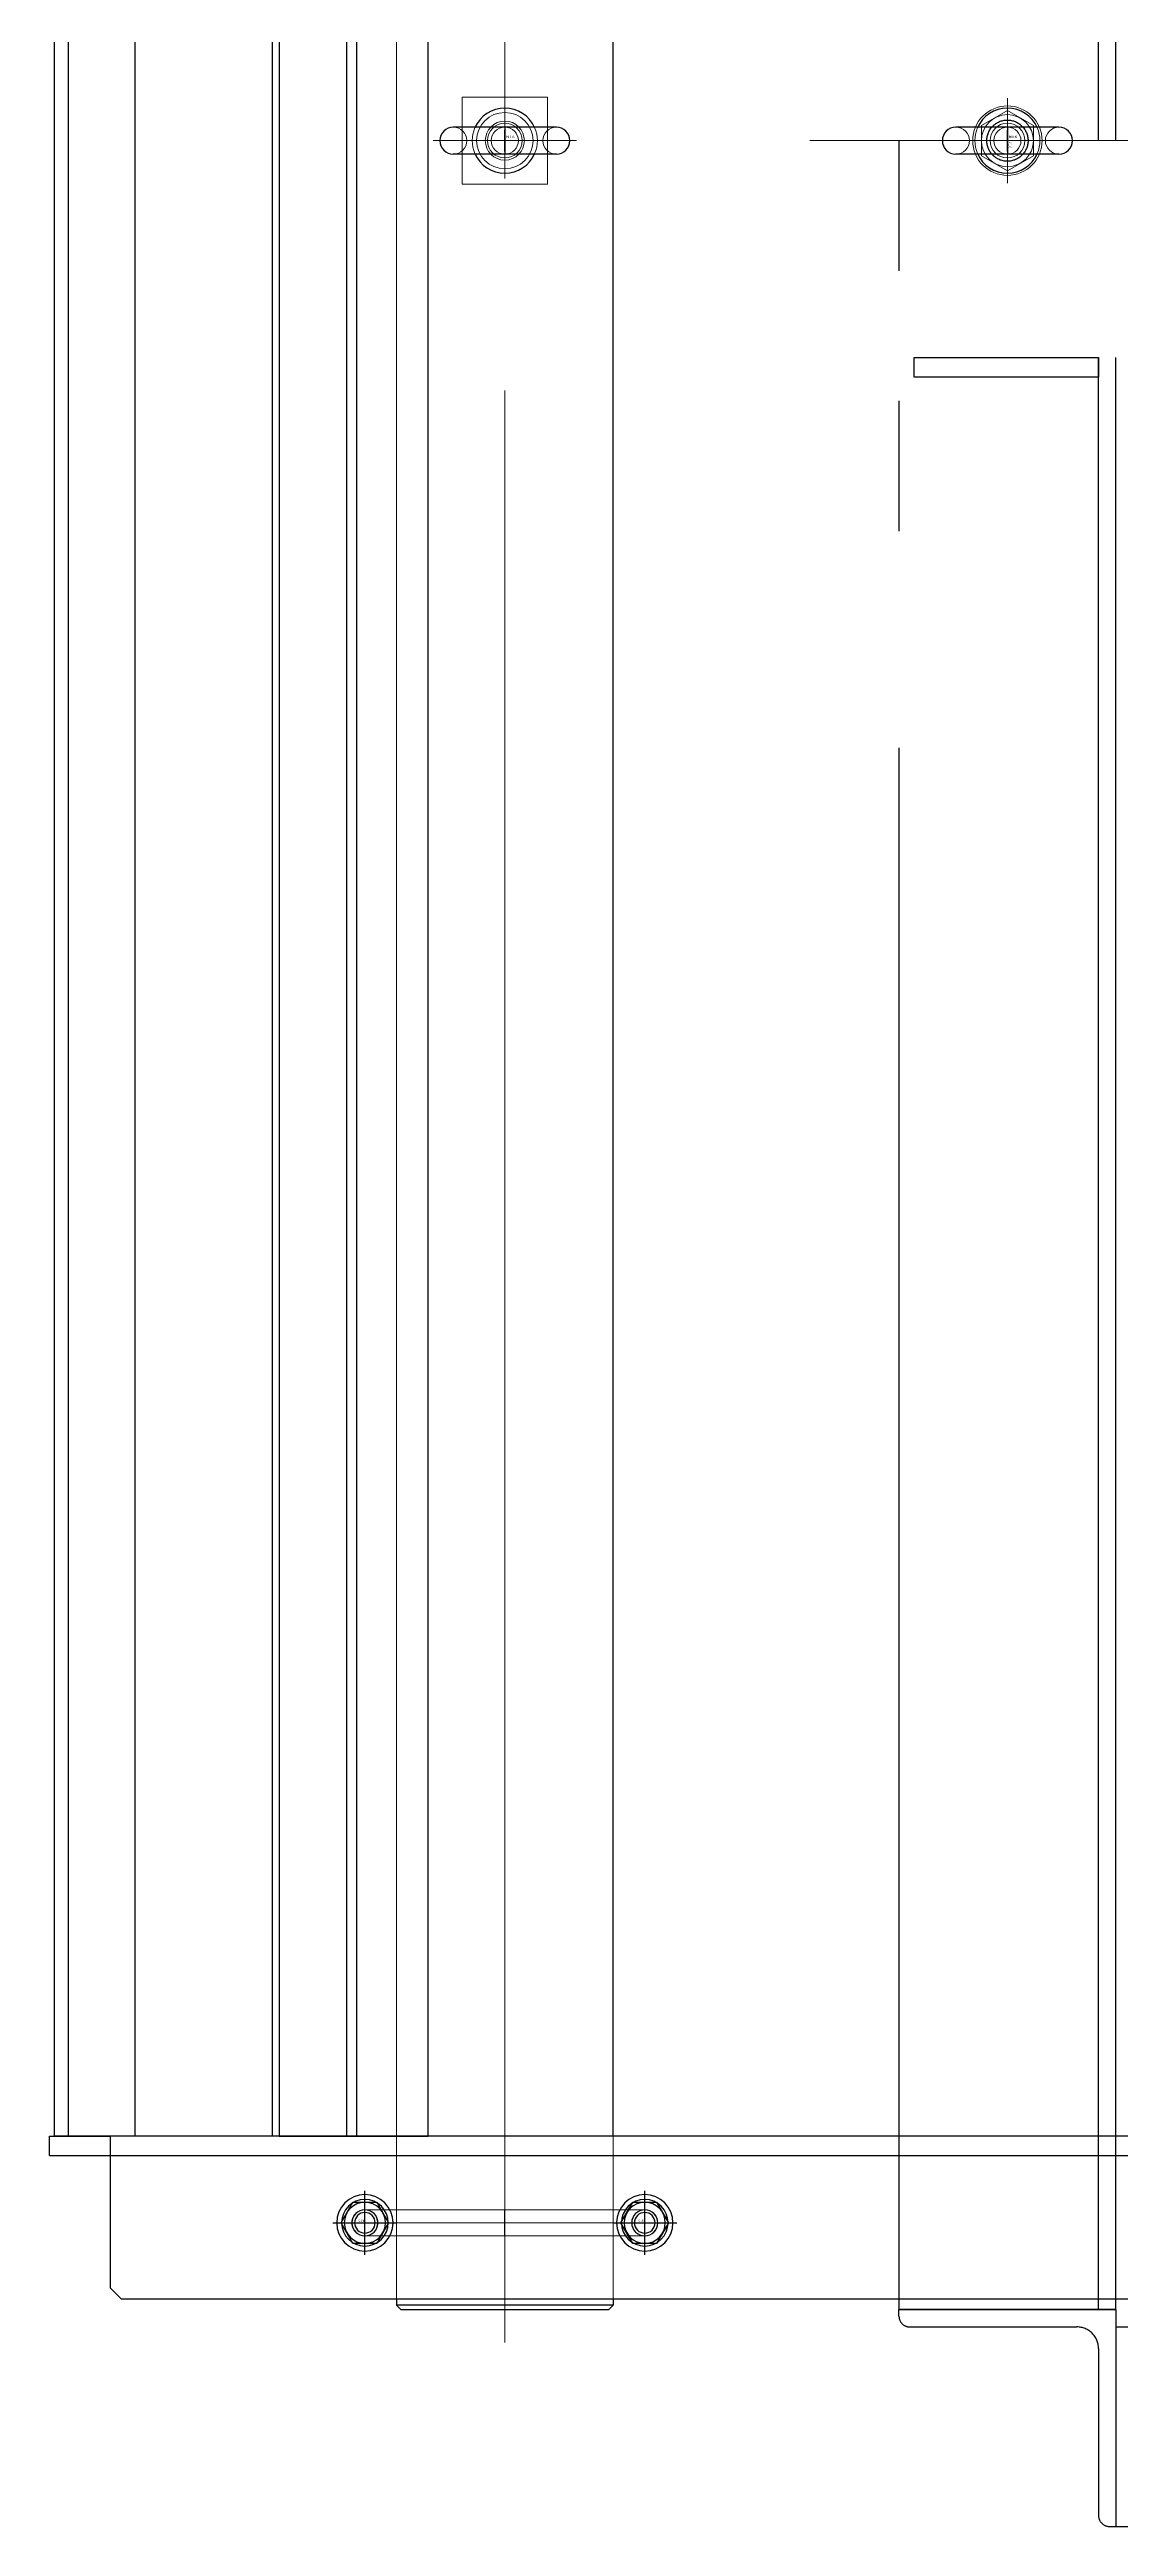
# Model space of a CAD drawing. Units: millimetres at full size. Extents: x -18456 to 18937, y -12290 to 13871.
# Drawn here: x -4570 to -3090, y 1924 to 5350 of the extents above; entities that cross this region are included whole.
import ezdxf
from ezdxf.enums import TextEntityAlignment as Align

# ---------------------------------------------------------------- set-up
doc = ezdxf.new("R2010")
doc.units = ezdxf.units.MM
doc.header["$LTSCALE"] = 100
doc.linetypes.add('CHAIN2', pattern=[12, 9, -1, 1, -1])
doc.linetypes.add('DOUBLE_CHAIN2', pattern=[12.8, 9, -1, 0.6, -0.6, 0.6, -1])
for name, color, linetype in [('0-2_0', 2, 'Continuous'), ('0-3_06_PHANTOM', 2, 'DOUBLE_CHAIN2'), ('0-6_10_DRAFT', 1, 'Continuous')]:
    doc.layers.add(name, color=color, linetype=linetype)
doc.layers.add('0-7_05_CENTER', color=2, linetype='CHAIN2', lineweight=18)
doc.layers.add('0-8_04_HIDDEN', color=7, linetype='Continuous', lineweight=18)
doc.styles.add('ＭＳ ゴシック', font='')
doc.styles.get('ＭＳ ゴシック').set_extended_font_data('MS Gothic')

# ---------------------------------------------------------------- blocks, each defined once
blk = doc.blocks.new('A$C5FBC6F7F_1')
at = {"layer": '0-7_05_CENTER'}
for p, q in [((0, -26.33), (0, 26.33)), ((-1015.2, 0), (1015.2, 0))]:
    blk.add_line(p, q, dxfattribs=at)
at = {"layer": '0-8_04_HIDDEN'}
blk.add_line((-998, 50), (-998, -50), dxfattribs=at)
for points in [[(-998, 50), (998, 50), (1000, 48), (1000, -48), (998, -50), (-998, -50), (-1000, -48), (-1000, 48)], [(-20, 19.6), (20, 19.6), (20, -19.6), (-20, -19.6)]]:
    blk.add_lwpolyline(points, close=True, dxfattribs=at)
for radius in [13, 9]:
    blk.add_circle((0, 0), radius, dxfattribs=at)
blk = doc.blocks.new('12b_2')
at = {"layer": '0-2_0', "color": 134, "linetype": 'CHAIN2'}
for p, q in [((0, -14.77), (0, 14.77)), ((14.77, 0), (-14.77, 0))]:
    blk.add_line(p, q, dxfattribs=at)
at = {"layer": '0-2_0', "color": 134}
for p, q in [((5.48, 9.48), (-5.48, 9.48)), ((-5.48, -9.48), (5.48, -9.48))]:
    blk.add_line(p, q, dxfattribs=at)
for points in [[(-5.48, 9.48), (-10.95, 0), (-5.48, -9.48)], [(5.48, -9.48), (10.95, 0), (5.48, 9.48)]]:
    blk.add_lwpolyline(points, dxfattribs=at)
for radius in [13, 10.75, 9.48, 6, 4.75]:
    blk.add_circle((0, 0), radius, dxfattribs=at)
at = {"layer": '0-6_10_DRAFT', "style": 'ＭＳ ゴシック', "width": 0.6}
blk.add_text('Ｍ１２', height=1.1, dxfattribs=at).set_placement((0.31, 0.09), align=Align.BOTTOM_LEFT)
blk = doc.blocks.new('A$C3E246D50_1')
at = {"layer": '0-6_10_DRAFT'}
blk.add_line((-64.5, -6), (-64.5, 6), dxfattribs=at)
at = {"layer": '0-7_05_CENTER'}
for p, q in [((10.14, 0), (-139.14, 0)), ((-129, 10.35), (-129, -10.35)), ((0, 10.35), (0, -10.35))]:
    blk.add_line(p, q, dxfattribs=at)
at = {"layer": '0-8_04_HIDDEN', "color": 2}
for p, q in [((0, 6), (-129, 6)), ((0, -6), (-129, -6))]:
    blk.add_line(p, q, dxfattribs=at)
for centre, start, end in [((-129, 0), 89.99877, 270), ((-129, 0), 270, 90.00123), ((0, 0), 89.99877, 270), ((0, 0), 270, 90.00123)]:
    blk.add_arc(centre, 6, start, end, dxfattribs=at)
blk = doc.blocks.new('A$C68E638F9_1')
at = {"layer": '0-2_0'}
for p in [(-129, 0), (0, 0)]:
    blk.add_blockref('12b_2', p, dxfattribs=at)
at = {"layer": '0-8_04_HIDDEN'}
blk.add_blockref('A$C3E246D50_1', (0, 0), dxfattribs=at)
blk = doc.blocks.new('A$C28E42BC9_1')
at = {"layer": '0-2_0'}
for p, q in [((23.75, 6.25), (-23.75, 6.25)), ((23.75, -6.25), (-23.75, -6.25))]:
    blk.add_line(p, q, dxfattribs=at)
for centre, radius, start, end in [((0, 0), 15, 23.57818, 156.42182), ((-23.75, 0), 6.25, 90, 270), ((23.75, 0), 6.25, 270, 90), ((0, 0), 15, 203.57818, 336.42182)]:
    blk.add_arc(centre, radius, start, end, dxfattribs=at)
at = {"layer": '0-6_10_DRAFT'}
for p, q in [((0, 6.25), (0, -6.25)), ((0, -5), (0, 5)), ((0, -4), (0, 4))]:
    blk.add_line(p, q, dxfattribs=at)
at = {"layer": '0-7_05_CENTER'}
for p, q in [((0, 17.5), (0, -17.5)), ((33.05, 0), (-33.05, 0))]:
    blk.add_line(p, q, dxfattribs=at)
at = {"layer": '0-8_04_HIDDEN', "color": 2}
for radius in [8, 6.25]:
    blk.add_circle((0, 0), radius, dxfattribs=at)
for centre, radius, start, end in [((-23.75, 0), 6.25, 270, 90), ((0, 0), 15, 156.42182, 203.57818), ((0, 0), 15, 336.42182, 23.57818), ((23.75, 0), 6.25, 90, 270)]:
    blk.add_arc(centre, radius, start, end, dxfattribs=at)
at = {"layer": '0-6_10_DRAFT', "style": 'ＭＳ ゴシック', "width": 1.8}
blk.add_text('M16', height=1.1, dxfattribs=at).set_placement((0.54, 0.85), align=Align.BOTTOM_LEFT)
blk = doc.blocks.new('A$C71EB648A_1')
at = {"layer": '0-2_0', "color": 134}
for p, q in [((-929, 831.52), (-929, -48.97)), ((-920, 822.84), (920, 822.84)), ((-920, 792.03), (920, 792.03)), ((-920, 694.42), (920, 694.42)), ((-920, 689.81), (920, 689.81))]:
    blk.add_line(p, q, dxfattribs=at)
blk.add_lwpolyline([(-929, 831.52), (-920, 831.52), (-920, 803.54)], dxfattribs=at)
for points in [[(-920, 829.21), (920, 829.21), (920, 728.97), (-920, 728.97)], [(-920, 803.54), (-990, 803.54), (-995, 798.54), (-995, -43.97), (-990, -48.97), (-920, -48.97)], [(-920, 657.02), (920, 657.02), (920, 725.72), (-920, 725.72)]]:
    blk.add_lwpolyline(points, close=True, dxfattribs=at)
blk = doc.blocks.new('A$C634646EC_1')
at = {"layer": '0-2_0', "color": 134}
for p, q in [((55, 640.17), (52, 640.17)), ((130, 640.17), (1970, 640.17))]:
    blk.add_line(p, q, dxfattribs=at)
blk.add_lwpolyline([(55, 740.17), (52, 740.17), (50, 738.17), (50, 642.17), (52, 640.17), (52, 740.17)], dxfattribs=at)
at = {"layer": '0-2_0'}
blk.add_blockref('A$C71EB648A_1', (1050, 68.5), dxfattribs=at)
at = {"layer": '0-2_0', "xscale": -1, "rotation": 270}
blk.add_blockref('A$C68E638F9_1', (90, 754.67), dxfattribs=at)
at = {"layer": '0-2_0', "rotation": 270}
blk.add_blockref('A$C28E42BC9_1', (1050, 690.17), dxfattribs=at)
at = {"layer": '0-8_04_HIDDEN'}
blk.add_blockref('A$C5FBC6F7F_1', (1050, 690.17), dxfattribs=at)
blk = doc.blocks.new('M16Bv_1_1')
at = {"layer": '0-8_04_HIDDEN', "linetype": 'CHAIN2'}
for p, q in [((0, 19.54), (0, -19.54)), ((-19.54, 0), (19.54, 0))]:
    blk.add_line(p, q, dxfattribs=at)
at = {"layer": '0-8_04_HIDDEN'}
for p, q in [((13.85, 0), (6.93, 11.99)), ((-13.85, 0), (-6.92, -11.99)), ((6.93, -11.99), (13.85, 0)), ((-6.92, -11.99), (6.93, -11.99))]:
    blk.add_line(p, q, dxfattribs=at)
blk.add_lwpolyline([(6.93, 11.99), (-6.92, 11.99), (-13.85, 0)], dxfattribs=at)
for radius in [16, 11.99]:
    blk.add_circle((0, 0), radius, dxfattribs=at)
at = {"layer": '0-6_10_DRAFT', "style": 'ＭＳ ゴシック', "width": 0.6}
blk.add_text('Ｍ１６', height=1.257, dxfattribs=at).set_placement((0.41, 0.18), align=Align.BOTTOM_LEFT)
blk = doc.blocks.new('A$C448B04A9_1_1')
at = {"layer": '0-3_06_PHANTOM', "color": 7}
for p, q in [((3, 100), (0, 100)), ((0, 0), (0, 100)), ((8, 18), (8, 95)), ((0, 0), (100, 0)), ((95, 8), (18, 8)), ((100, 3), (100, 0))]:
    blk.add_line(p, q, dxfattribs=at)
for centre, radius, start, end in [((3, 95), 5, 0, 90), ((18, 18), 10, 180, 270), ((95, 3), 5, 0, 90)]:
    blk.add_arc(centre, radius, start, end, dxfattribs=at)
blk = doc.blocks.new('A$C092B7092_1_1')
at = {"layer": '0-3_06_PHANTOM', "color": 7}
for p, q in [((82, -1000), (82, 1000)), ((90, -1008), (2590, -1008))]:
    blk.add_line(p, q, dxfattribs=at)
for points in [[(90, 1000), (-10, 1000), (-10, -1000), (90, -1000)], [(82, -109), (-3, -109), (-3, -100), (82, -100)], [(90, -1100), (2590, -1100), (2590, -1000), (90, -1000)]]:
    blk.add_lwpolyline(points, close=True, dxfattribs=at)
blk.add_circle((40, 0), 9.5, dxfattribs=at)
at = {"layer": '0-7_05_CENTER'}
for p, q in [((40, -14.81), (40, 14.81)), ((-51.13, 0), (2727.16, 0)), ((54.81, 0), (25.19, 0))]:
    blk.add_line(p, q, dxfattribs=at)
at = {"layer": '0-3_06_PHANTOM', "rotation": 180}
blk.add_blockref('A$C448B04A9_1_1', (90, -1000), dxfattribs=at)

msp = doc.modelspace()

# ---------------------------------------------------------------- block references
at = {"layer": '0-2_0', "xscale": 3, "yscale": 3}
for name, p, rotation in [('A$C634646EC_1', (-1870.3, 2074), 90), ('M16Bv_1_1', (-3245.8, 5224), 270)]:
    msp.add_blockref(name, p, dxfattribs=dict(at, rotation=rotation))
msp.add_blockref('A$C092B7092_1_1', (-3365.8, 5224), dxfattribs=at)
at = {"layer": '0-8_04_HIDDEN', "xscale": 3, "yscale": 3}
msp.add_blockref('A$C28E42BC9_1', (-3245.8, 5224), dxfattribs=at)

doc.saveas('drawing.dxf')
